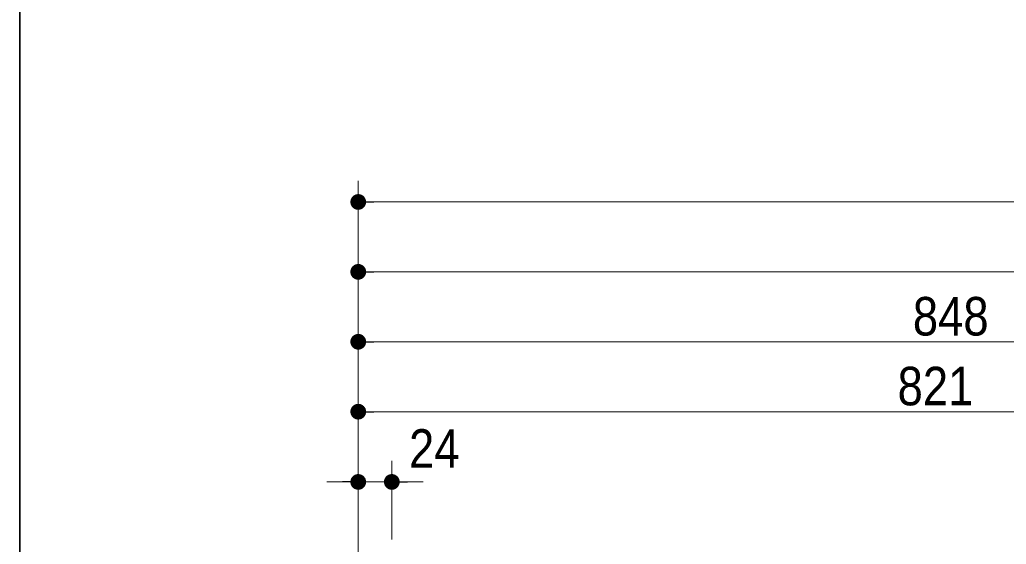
# Model space of a CAD drawing. Units: millimetres, scale not verified. Extents: x -4547 to 4547, y -2284 to 2284.
# Drawn here: x -4341 to -3636, y 674 to 1049 of the extents above; entities that cross this region are included whole.
import ezdxf
from ezdxf.enums import TextEntityAlignment as Align

# ---------------------------------------------------------------- set-up
doc = ezdxf.new("R2010")
doc.units = ezdxf.units.MM
doc.header["$LTSCALE"] = 20
doc.header["$PDMODE"] = 32
doc.header["$PDSIZE"] = 10
for name, color, linetype, lineweight in [('0-0_1図面枠', 7, 'Continuous', 20), ('0-1_3一般', 7, 'Continuous', 15), ('0-2_2寸法-1', 7, 'Continuous', 15), ('0-3_0', 7, 'Continuous', 25), ('0-5_2寸法-2', 7, 'Continuous', 15)]:
    doc.layers.add(name, color=color, linetype=linetype, lineweight=lineweight)
doc.layers.add('0-4_Defpoints', color=7, linetype='Continuous')
doc.styles.add('ＭＳ Ｐゴシック', font='')
doc.styles.get('ＭＳ Ｐゴシック').set_extended_font_data('MS PGothic')

# ---------------------------------------------------------------- blocks, each defined once
blk = doc.blocks.new('グループ-2')
at = {"layer": '0-0_1図面枠', "lineweight": 35}
blk.add_lwpolyline([(-60000, 41550), (60000, 41550), (60000, -41550), (-60000, -41550)], close=True, dxfattribs=at)
blk = doc.blocks.new('図面枠')
at = {"layer": '0-0_1図面枠'}
blk.add_blockref('グループ-2', (0, 0), dxfattribs=at)
blk = doc.blocks.new('グループ-24')
at = {"layer": '0-1_3一般'}
blk.add_line((-55162, 14363.7), (-55162, 13303.7), dxfattribs=at)
blk.add_lwpolyline([(9618, 14363.7), (9618, 13303.7), (-55162, 13303.7), (-55162, 14363.7)], dxfattribs=at)
blk = doc.blocks.new('グループ-28')
at = {"layer": '0-1_3一般'}
blk.add_blockref('グループ-24', (0, 0), dxfattribs=at)
blk = doc.blocks.new('_Dot')
at = {"layer": '0-3_0'}
blk.add_line((-10, 0), (-20, 0), dxfattribs=at)
for points in [[(0, 0), (-10, 0), (-9.92, 1.25)], [(0, 0), (-9.92, -1.25), (-10, 0)], [(0, 0), (-9.92, 1.25), (-9.69, 2.49)], [(0, 0), (-9.69, -2.49), (-9.92, -1.25)], [(0, 0), (-9.69, 2.49), (-9.3, 3.68)], [(0, 0), (-9.3, -3.68), (-9.69, -2.49)], [(0, 0), (-9.3, 3.68), (-8.76, 4.82)], [(0, 0), (-8.76, -4.82), (-9.3, -3.68)], [(0, 0), (-8.76, 4.82), (-8.09, 5.88)], [(0, 0), (-8.09, -5.88), (-8.76, -4.82)], [(0, 0), (-8.09, 5.88), (-7.29, 6.85)], [(0, 0), (-7.29, -6.85), (-8.09, -5.88)], [(0, 0), (-7.29, 6.85), (-6.37, 7.71)], [(0, 0), (-6.37, -7.71), (-7.29, -6.85)], [(0, 0), (-6.37, 7.71), (-5.36, 8.44)], [(0, 0), (-5.36, -8.44), (-6.37, -7.71)], [(0, 0), (-5.36, 8.44), (-4.26, 9.05)], [(0, 0), (-4.26, -9.05), (-5.36, -8.44)], [(0, 0), (-4.26, 9.05), (-3.09, 9.51)], [(0, 0), (-3.09, -9.51), (-4.26, -9.05)], [(0, 0), (-3.09, 9.51), (-1.87, 9.82)], [(0, 0), (-1.87, -9.82), (-3.09, -9.51)], [(0, 0), (-1.87, 9.82), (-0.63, 9.98)], [(0, 0), (-0.63, -9.98), (-1.87, -9.82)], [(0, 0), (-0.63, 9.98), (0.63, 9.98)], [(0, 0), (0.63, -9.98), (-0.63, -9.98)], [(0, 0), (0.63, 9.98), (1.87, 9.82)], [(0, 0), (1.87, 9.82), (3.09, 9.51)], [(0, 0), (3.09, 9.51), (4.26, 9.05)], [(0, 0), (4.26, 9.05), (5.36, 8.44)], [(0, 0), (5.36, 8.44), (6.37, 7.71)], [(0, 0), (6.37, 7.71), (7.29, 6.85)], [(0, 0), (7.29, 6.85), (8.09, 5.88)], [(0, 0), (8.09, 5.88), (8.76, 4.82)], [(0, 0), (8.76, 4.82), (9.3, 3.68)], [(0, 0), (9.3, 3.68), (9.69, 2.49)], [(0, 0), (9.69, 2.49), (9.92, 1.25)], [(0, 0), (9.92, 1.25), (10, 0)], [(0, 0), (1.87, -9.82), (0.63, -9.98)], [(0, 0), (3.09, -9.51), (1.87, -9.82)], [(0, 0), (4.26, -9.05), (3.09, -9.51)], [(0, 0), (5.36, -8.44), (4.26, -9.05)], [(0, 0), (6.37, -7.71), (5.36, -8.44)], [(0, 0), (7.29, -6.85), (6.37, -7.71)], [(0, 0), (8.09, -5.88), (7.29, -6.85)], [(0, 0), (8.76, -4.82), (8.09, -5.88)], [(0, 0), (9.3, -3.68), (8.76, -4.82)], [(0, 0), (9.69, -2.49), (9.3, -3.68)], [(0, 0), (9.92, -1.25), (9.69, -2.49)], [(0, 0), (10, 0), (9.92, -1.25)]]:
    blk.add_solid(points, dxfattribs=at)

msp = doc.modelspace()

# ---------------------------------------------------------------- linework, layer by layer
at = {"layer": '0-2_2寸法-1'}
for p, q in [((-4098.72, 883.52), (-4098.72, 933.52)), ((-4087.47, 918.52), (-870.98, 918.52)), ((-4098.72, 833.52), (-4098.72, 883.52)), ((-4087.47, 868.52), (-2491.98, 868.52)), ((-4098.72, 783.52), (-4098.72, 833.52)), ((-4087.47, 818.52), (-3261.98, 818.52)), ((-4098.72, 733.29), (-4098.72, 783.52)), ((-4087.47, 768.52), (-3288.98, 768.52))]:
    msp.add_line(p, q, dxfattribs=at)
at = {"layer": '0-4_Defpoints'}
for p in [(-4098.72, 868.52), (-4098.72, 818.52), (-4098.72, 768.52), (-4098.72, 718.29), (-4074.72, 718.29)]:
    msp.add_point(p, dxfattribs=at)
at = {"layer": '0-5_2寸法-2'}
for p, q in [((-4098.72, 680.19), (-4098.72, 733.29)), ((-4074.72, 677.19), (-4074.72, 733.29)), ((-4109.98, 718.29), (-4121.23, 718.29)), ((-4098.72, 718.29), (-4074.72, 718.29)), ((-4063.47, 718.29), (-4052.21, 718.29))]:
    msp.add_line(p, q, dxfattribs=at)

# ---------------------------------------------------------------- block references
at = {"layer": '0-0_1図面枠', "xscale": 0.05, "yscale": 0.05}
msp.add_blockref('図面枠', (-1340.62, 0), dxfattribs=at)
at = {"layer": '0-1_3一般', "xscale": 0.05, "yscale": 0.05}
msp.add_blockref('グループ-28', (-1340.62, 0), dxfattribs=at)
at = {"layer": '0-2_2寸法-1', "xscale": 0.5627563, "yscale": 0.5627563, "rotation": 180}
for p in [(-4098.72, 918.52), (-4098.72, 868.52), (-4098.72, 818.52), (-4098.72, 768.52)]:
    msp.add_blockref('_Dot', p, dxfattribs=at)
at = {"layer": '0-5_2寸法-2', "xscale": 0.5627563, "yscale": 0.5627563}
msp.add_blockref('_Dot', (-4098.72, 718.29), dxfattribs=at)
at = {"layer": '0-5_2寸法-2', "xscale": 0.5627563, "yscale": 0.5627563, "rotation": 180}
msp.add_blockref('_Dot', (-4074.72, 718.29), dxfattribs=at)

# ---------------------------------------------------------------- texts
at = {"layer": '0-2_2寸法-1', "style": 'ＭＳ Ｐゴシック', "width": 0.9}
for s, p in [('848', (-3702.39, 814.73)), ('821', (-3713.29, 764.8))]:
    msp.add_text(s, height=27.57, dxfattribs=at).set_placement(p, align=Align.BOTTOM_LEFT)
at = {"layer": '0-5_2寸法-2', "style": 'ＭＳ Ｐゴシック', "width": 0.9}
msp.add_text('24', height=27.57, dxfattribs=at).set_placement((-4062.44, 720.15), align=Align.BOTTOM_LEFT)

doc.saveas('drawing.dxf')
